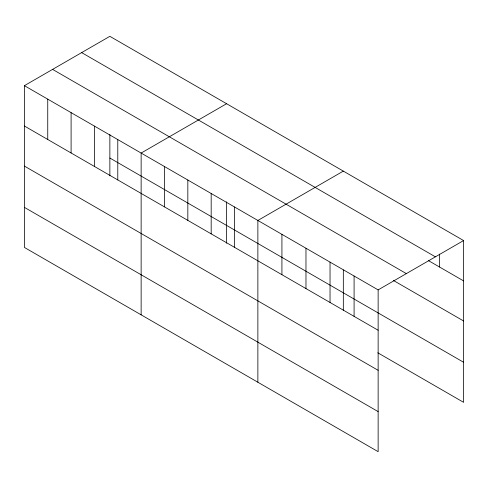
<?xml version="1.0" encoding="UTF-8"?>
<svg xmlns="http://www.w3.org/2000/svg" width="488" height="488" viewBox="0 0 488 488"><rect width="100%" height="100%" fill="white"/><g stroke="black" fill="none" stroke-linecap="round" stroke-linejoin="round"><path stroke-width="0.73" d="M24.4 85.668L378.139 289.896L378.139 451.675L24.4 247.44L24.4 85.668L109.861 36.325L463.6 240.56L463.6 402.332L377.785 352.787M226.591 103.724L141.136 153.061L141.136 314.839M343.326 171.117L257.871 220.46L257.871 382.232M378.139 289.896L463.6 240.56M81.655 52.612L435.4 256.841M428.495 260.641L463.6 280.911M52.6 69.388L406.345 273.615M393.389 280.441L463.6 320.982M109.861 158.033L463.6 362.261M24.4 126.02L378.139 330.248M24.4 166.091L378.139 370.319M24.4 207.369L378.139 411.604M439.548 254.077L439.548 267.021M354.087 276.013L354.087 316.364M343.326 269.974L343.326 310.636M330.034 262.123L330.034 302.475M305.976 248.233L305.976 288.585M281.924 234.35L281.924 274.701M234.521 206.979L234.521 247.331M226.591 201.837L226.591 243.237M211.176 193.498L211.176 233.856M187.831 180.023L187.831 220.375M164.48 166.542L164.48 206.894M117.785 139.586L117.785 179.938M109.861 134.444L109.861 175.845M94.44 126.105L94.44 166.457M71.096 112.624L71.096 152.976M47.745 99.143L47.745 139.501"/></g></svg>
